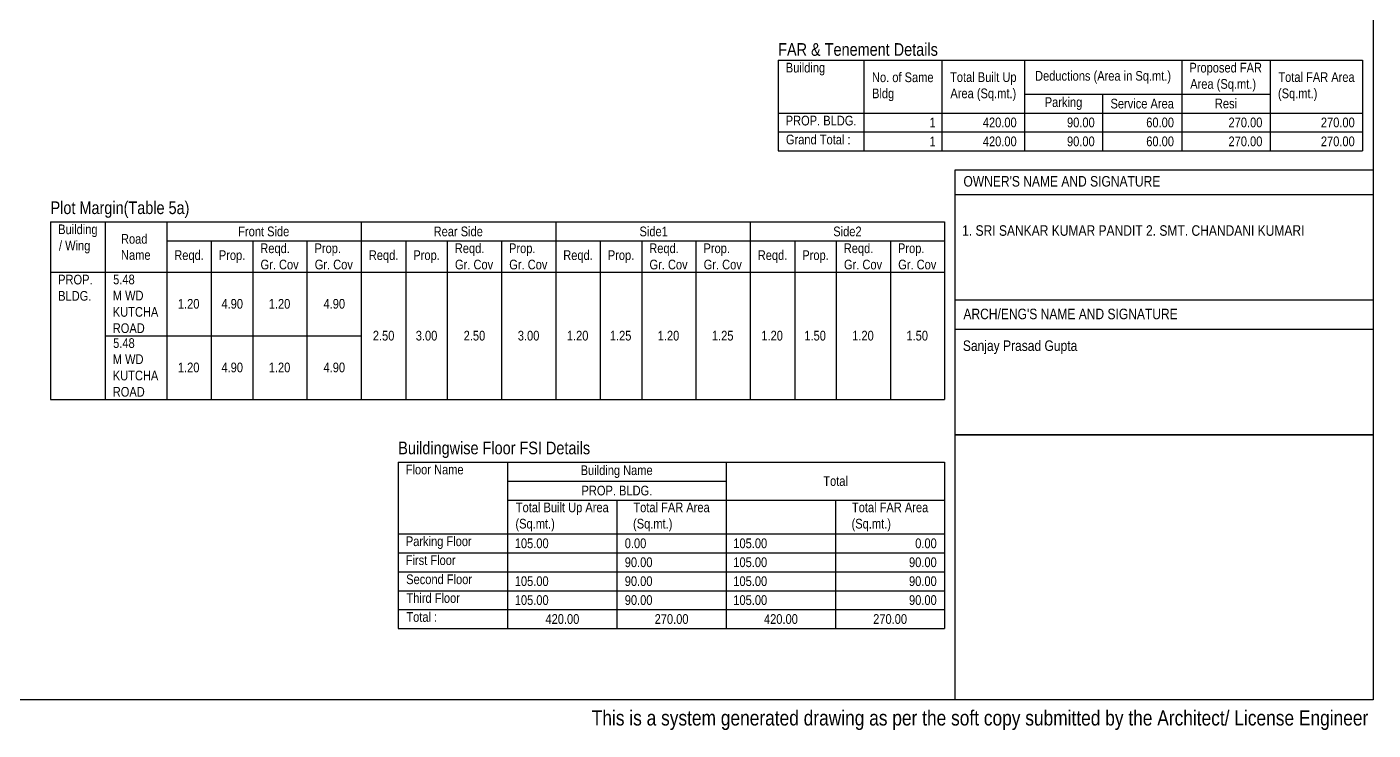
# Paper-space layout 'AutoDCR01' of a CAD drawing. Header units: metres. Extents: x 1 to 57.2, y 0.3 to 37.4.
# Drawn here: x 25.21 to 57.24, y 0.28 to 17 of the extents above; entities that cross this region are included whole.
import ezdxf
from ezdxf.enums import TextEntityAlignment as Align

# ---------------------------------------------------------------- set-up
doc = ezdxf.new("R2010")
doc.units = ezdxf.units.M
doc.header["$MEASUREMENT"] = 0
doc.layers.add('DCR_AREATABLE', color=7, linetype='Continuous')
doc.layers.add('DCR_FSITABLE', color=7, linetype='Continuous')
doc.styles.add('AutoDCRTableFont', font='ARIALN.TTF')

# ---------------------------------------------------------------- blocks, each defined once
blk = doc.blocks.new('blkPrintArchInfo')
at = {"layer": 'DCR_AREATABLE'}
for points in [[(-9.945, 12.604), (0, 12.604), (0, 6.302), (-9.945, 6.302)], [(-9.945, 6.302), (0, 6.302), (0, 0), (-9.945, 0)]]:
    blk.add_lwpolyline(points, close=True, dxfattribs=at)
at = {"layer": 'DCR_FSITABLE'}
for p, q in [((-9.945, 12.604), (-0.011, 12.604)), ((-0.011, 12.004), (-9.945, 12.004)), ((0, 9.504), (-9.945, 9.504)), ((0, 8.802), (-9.945, 8.802))]:
    blk.add_line(p, q, dxfattribs=at)
at = {"layer": 'DCR_AREATABLE', "style": 'AutoDCRTableFont'}
for s, p in [("OWNER'S NAME AND SIGNATURE", (-9.747, 12.203)), ("ARCH/ENG'S NAME AND SIGNATURE", (-9.747, 9.049))]:
    blk.add_text(s, height=0.25, dxfattribs=at).set_placement(p)
for tag, p in [('OWNER_NAME', (-9.747, 11.453)), ('ARCH_NAME', (-9.747, 8.299))]:
    blk.add_attdef(tag, p, '', height=0.25, dxfattribs=at)
blk = doc.blocks.new('blkDisclaimer')
at = {"layer": 'DCR_AREATABLE', "style": 'AutoDCRTableFont'}
blk.add_text('This is a system generated drawing as per the soft copy submitted by the Architect/ License Engineer ', height=0.36, dxfattribs=at).set_placement((0, -0.25), align=Align.TOP_RIGHT)
blk = doc.blocks.new('AREATABLE050000', base_point=(3538189.497, 1101859.245))
at = {"layer": 'DCR_AREATABLE', "style": 'AutoDCRTableFont'}
for tag, p in [('Tag_001', (-0.019, -0.23)), ('Tag_002', (0, -0.617))]:
    blk.add_attdef(tag, p, '', height=0.23, dxfattribs=at)
blk = doc.blocks.new('AREATABLE050001', base_point=(3538189.497, 1101859.245))
at = {"layer": 'DCR_AREATABLE', "style": 'AutoDCRTableFont'}
for tag, p in [('Tag_001', (-0.02, -0.23)), ('Tag_002', (-0.02, -0.613))]:
    blk.add_attdef(tag, p, '', height=0.23, dxfattribs=at)
blk = doc.blocks.new('AREATABLE050002', base_point=(3538189.497, 1101859.245))
at = {"layer": 'DCR_AREATABLE', "style": 'AutoDCRTableFont'}
blk.add_attdef('Tag_001', (-0.022, -0.234), '', height=0.23, dxfattribs=at)
blk = doc.blocks.new('AREATABLE050006', base_point=(3538189.497, 1101859.245))
at = {"layer": 'DCR_AREATABLE', "style": 'AutoDCRTableFont'}
blk.add_attdef('Tag_001', (-0.02, -0.234), '', height=0.23, dxfattribs=at)
blk = doc.blocks.new('AREATABLE050010', base_point=(3538189.497, 1101859.245))
at = {"layer": 'DCR_AREATABLE', "style": 'AutoDCRTableFont'}
blk.add_attdef('Tag_001', (-0.012, -0.234), '', height=0.23, dxfattribs=at)
blk = doc.blocks.new('AREATABLE050014', base_point=(3538189.497, 1101859.245))
at = {"layer": 'DCR_AREATABLE', "style": 'AutoDCRTableFont'}
blk.add_attdef('Tag_001', (-0.012, -0.234), '', height=0.23, dxfattribs=at)
blk = doc.blocks.new('AREATABLE050102', base_point=(3538189.497, 1101859.245))
at = {"layer": 'DCR_AREATABLE', "style": 'AutoDCRTableFont'}
blk.add_attdef('Tag_001', (-0.02, -0.23), '', height=0.23, dxfattribs=at)
blk = doc.blocks.new('AREATABLE050103', base_point=(3538189.497, 1101859.245))
at = {"layer": 'DCR_AREATABLE', "style": 'AutoDCRTableFont'}
blk.add_attdef('Tag_001', (-0.02, -0.23), '', height=0.23, dxfattribs=at)
blk = doc.blocks.new('AREATABLE050104', base_point=(3538189.497, 1101859.245))
at = {"layer": 'DCR_AREATABLE', "style": 'AutoDCRTableFont'}
for tag, p in [('Tag_001', (-0.02, -0.23)), ('Tag_002', (-0.015, -0.617))]:
    blk.add_attdef(tag, p, '', height=0.23, dxfattribs=at)
blk = doc.blocks.new('AREATABLE050105', base_point=(3538189.497, 1101859.245))
at = {"layer": 'DCR_AREATABLE', "style": 'AutoDCRTableFont'}
for tag, p in [('Tag_001', (-0.02, -0.23)), ('Tag_002', (-0.015, -0.617))]:
    blk.add_attdef(tag, p, '', height=0.23, dxfattribs=at)
blk = doc.blocks.new('AREATABLE050106', base_point=(3538189.497, 1101859.245))
at = {"layer": 'DCR_AREATABLE', "style": 'AutoDCRTableFont'}
blk.add_attdef('Tag_001', (-0.02, -0.23), '', height=0.23, dxfattribs=at)
blk = doc.blocks.new('AREATABLE050107', base_point=(3538189.497, 1101859.245))
at = {"layer": 'DCR_AREATABLE', "style": 'AutoDCRTableFont'}
blk.add_attdef('Tag_001', (-0.02, -0.23), '', height=0.23, dxfattribs=at)
blk = doc.blocks.new('AREATABLE050108', base_point=(3538189.497, 1101859.245))
at = {"layer": 'DCR_AREATABLE', "style": 'AutoDCRTableFont'}
for tag, p in [('Tag_001', (-0.02, -0.23)), ('Tag_002', (-0.015, -0.617))]:
    blk.add_attdef(tag, p, '', height=0.23, dxfattribs=at)
blk = doc.blocks.new('AREATABLE050109', base_point=(3538189.497, 1101859.245))
at = {"layer": 'DCR_AREATABLE', "style": 'AutoDCRTableFont'}
for tag, p in [('Tag_001', (-0.02, -0.23)), ('Tag_002', (-0.015, -0.617))]:
    blk.add_attdef(tag, p, '', height=0.23, dxfattribs=at)
blk = doc.blocks.new('AREATABLE050110', base_point=(3538189.497, 1101859.245))
at = {"layer": 'DCR_AREATABLE', "style": 'AutoDCRTableFont'}
blk.add_attdef('Tag_001', (-0.02, -0.23), '', height=0.23, dxfattribs=at)
blk = doc.blocks.new('AREATABLE050111', base_point=(3538189.497, 1101859.245))
at = {"layer": 'DCR_AREATABLE', "style": 'AutoDCRTableFont'}
blk.add_attdef('Tag_001', (-0.02, -0.23), '', height=0.23, dxfattribs=at)
blk = doc.blocks.new('AREATABLE050112', base_point=(3538189.497, 1101859.245))
at = {"layer": 'DCR_AREATABLE', "style": 'AutoDCRTableFont'}
for tag, p in [('Tag_001', (-0.02, -0.23)), ('Tag_002', (-0.015, -0.617))]:
    blk.add_attdef(tag, p, '', height=0.23, dxfattribs=at)
blk = doc.blocks.new('AREATABLE050113', base_point=(3538189.497, 1101859.245))
at = {"layer": 'DCR_AREATABLE', "style": 'AutoDCRTableFont'}
for tag, p in [('Tag_001', (-0.02, -0.23)), ('Tag_002', (-0.015, -0.617))]:
    blk.add_attdef(tag, p, '', height=0.23, dxfattribs=at)
blk = doc.blocks.new('AREATABLE050114', base_point=(3538189.497, 1101859.245))
at = {"layer": 'DCR_AREATABLE', "style": 'AutoDCRTableFont'}
blk.add_attdef('Tag_001', (-0.02, -0.23), '', height=0.23, dxfattribs=at)
blk = doc.blocks.new('AREATABLE050115', base_point=(3538189.497, 1101859.245))
at = {"layer": 'DCR_AREATABLE', "style": 'AutoDCRTableFont'}
blk.add_attdef('Tag_001', (-0.02, -0.23), '', height=0.23, dxfattribs=at)
blk = doc.blocks.new('AREATABLE050116', base_point=(3538189.497, 1101859.245))
at = {"layer": 'DCR_AREATABLE', "style": 'AutoDCRTableFont'}
for tag, p in [('Tag_001', (-0.02, -0.23)), ('Tag_002', (-0.015, -0.617))]:
    blk.add_attdef(tag, p, '', height=0.23, dxfattribs=at)
blk = doc.blocks.new('AREATABLE050117', base_point=(3538189.497, 1101859.245))
at = {"layer": 'DCR_AREATABLE', "style": 'AutoDCRTableFont'}
for tag, p in [('Tag_001', (-0.02, -0.23)), ('Tag_002', (-0.015, -0.617))]:
    blk.add_attdef(tag, p, '', height=0.23, dxfattribs=at)
blk = doc.blocks.new('AREATABLE050200', base_point=(3538189.497, 1101859.245))
at = {"layer": 'DCR_AREATABLE', "style": 'AutoDCRTableFont'}
for tag, p in [('Tag_001', (-0.02, -0.234)), ('Tag_002', (-0.019, -0.621))]:
    blk.add_attdef(tag, p, '', height=0.23, dxfattribs=at)
blk = doc.blocks.new('AREATABLE050201', base_point=(3538189.497, 1101859.245))
at = {"layer": 'DCR_AREATABLE', "style": 'AutoDCRTableFont'}
for tag, p in [('Tag_001', (-0.011, -0.231)), ('Tag_002', (-0.02, -0.614)), ('Tag_003', (-0.019, -1.002)), ('Tag_004', (-0.02, -1.389))]:
    blk.add_attdef(tag, p, '', height=0.23, dxfattribs=at)
blk = doc.blocks.new('AREATABLE050202', base_point=(3538189.497, 1101859.245))
at = {"layer": 'DCR_AREATABLE', "style": 'AutoDCRTableFont'}
blk.add_attdef('Tag_001', (-0.028, -0.231), '', height=0.23, dxfattribs=at)
blk = doc.blocks.new('AREATABLE050203', base_point=(3538189.497, 1101859.245))
at = {"layer": 'DCR_AREATABLE', "style": 'AutoDCRTableFont'}
blk.add_attdef('Tag_001', (-0.003, -0.231), '', height=0.23, dxfattribs=at)
blk = doc.blocks.new('AREATABLE050204', base_point=(3538189.497, 1101859.245))
at = {"layer": 'DCR_AREATABLE', "style": 'AutoDCRTableFont'}
blk.add_attdef('Tag_001', (-0.028, -0.231), '', height=0.23, dxfattribs=at)
blk = doc.blocks.new('AREATABLE050205', base_point=(3538189.497, 1101859.245))
at = {"layer": 'DCR_AREATABLE', "style": 'AutoDCRTableFont'}
blk.add_attdef('Tag_001', (-0.003, -0.231), '', height=0.23, dxfattribs=at)
blk = doc.blocks.new('AREATABLE050206', base_point=(3538189.497, 1101859.245))
at = {"layer": 'DCR_AREATABLE', "style": 'AutoDCRTableFont'}
blk.add_attdef('Tag_001', (-0.007, -0.231), '', height=0.23, dxfattribs=at)
blk = doc.blocks.new('AREATABLE050207', base_point=(3538189.497, 1101859.245))
at = {"layer": 'DCR_AREATABLE', "style": 'AutoDCRTableFont'}
blk.add_attdef('Tag_001', (-0.011, -0.231), '', height=0.23, dxfattribs=at)
blk = doc.blocks.new('AREATABLE050208', base_point=(3538189.497, 1101859.245))
at = {"layer": 'DCR_AREATABLE', "style": 'AutoDCRTableFont'}
blk.add_attdef('Tag_001', (-0.007, -0.231), '', height=0.23, dxfattribs=at)
blk = doc.blocks.new('AREATABLE050209', base_point=(3538189.497, 1101859.245))
at = {"layer": 'DCR_AREATABLE', "style": 'AutoDCRTableFont'}
blk.add_attdef('Tag_001', (-0.011, -0.231), '', height=0.23, dxfattribs=at)
blk = doc.blocks.new('AREATABLE050210', base_point=(3538189.497, 1101859.245))
at = {"layer": 'DCR_AREATABLE', "style": 'AutoDCRTableFont'}
blk.add_attdef('Tag_001', (-0.028, -0.231), '', height=0.23, dxfattribs=at)
blk = doc.blocks.new('AREATABLE050211', base_point=(3538189.497, 1101859.245))
at = {"layer": 'DCR_AREATABLE', "style": 'AutoDCRTableFont'}
blk.add_attdef('Tag_001', (-0.028, -0.231), '', height=0.23, dxfattribs=at)
blk = doc.blocks.new('AREATABLE050212', base_point=(3538189.497, 1101859.245))
at = {"layer": 'DCR_AREATABLE', "style": 'AutoDCRTableFont'}
blk.add_attdef('Tag_001', (-0.028, -0.231), '', height=0.23, dxfattribs=at)
blk = doc.blocks.new('AREATABLE050213', base_point=(3538189.497, 1101859.245))
at = {"layer": 'DCR_AREATABLE', "style": 'AutoDCRTableFont'}
blk.add_attdef('Tag_001', (-0.028, -0.231), '', height=0.23, dxfattribs=at)
blk = doc.blocks.new('AREATABLE050214', base_point=(3538189.497, 1101859.245))
at = {"layer": 'DCR_AREATABLE', "style": 'AutoDCRTableFont'}
blk.add_attdef('Tag_001', (-0.028, -0.231), '', height=0.23, dxfattribs=at)
blk = doc.blocks.new('AREATABLE050215', base_point=(3538189.497, 1101859.245))
at = {"layer": 'DCR_AREATABLE', "style": 'AutoDCRTableFont'}
blk.add_attdef('Tag_001', (-0.028, -0.231), '', height=0.23, dxfattribs=at)
blk = doc.blocks.new('AREATABLE050216', base_point=(3538189.497, 1101859.245))
at = {"layer": 'DCR_AREATABLE', "style": 'AutoDCRTableFont'}
blk.add_attdef('Tag_001', (-0.028, -0.231), '', height=0.23, dxfattribs=at)
blk = doc.blocks.new('AREATABLE050217', base_point=(3538189.497, 1101859.245))
at = {"layer": 'DCR_AREATABLE', "style": 'AutoDCRTableFont'}
blk.add_attdef('Tag_001', (-0.028, -0.231), '', height=0.23, dxfattribs=at)
blk = doc.blocks.new('AREATABLE050301', base_point=(3538189.497, 1101859.245))
at = {"layer": 'DCR_AREATABLE', "style": 'AutoDCRTableFont'}
for tag, p in [('Tag_001', (-0.011, -0.231)), ('Tag_002', (-0.02, -0.614)), ('Tag_003', (-0.019, -1.002)), ('Tag_004', (-0.02, -1.389))]:
    blk.add_attdef(tag, p, '', height=0.23, dxfattribs=at)
blk = doc.blocks.new('AREATABLE050302', base_point=(3538189.497, 1101859.245))
at = {"layer": 'DCR_AREATABLE', "style": 'AutoDCRTableFont'}
blk.add_attdef('Tag_001', (-0.028, -0.231), '', height=0.23, dxfattribs=at)
blk = doc.blocks.new('AREATABLE050303', base_point=(3538189.497, 1101859.245))
at = {"layer": 'DCR_AREATABLE', "style": 'AutoDCRTableFont'}
blk.add_attdef('Tag_001', (-0.003, -0.231), '', height=0.23, dxfattribs=at)
blk = doc.blocks.new('AREATABLE050304', base_point=(3538189.497, 1101859.245))
at = {"layer": 'DCR_AREATABLE', "style": 'AutoDCRTableFont'}
blk.add_attdef('Tag_001', (-0.028, -0.231), '', height=0.23, dxfattribs=at)
blk = doc.blocks.new('AREATABLE050305', base_point=(3538189.497, 1101859.245))
at = {"layer": 'DCR_AREATABLE', "style": 'AutoDCRTableFont'}
blk.add_attdef('Tag_001', (-0.003, -0.231), '', height=0.23, dxfattribs=at)
blk = doc.blocks.new('*T387')
at = {"layer": 'DCR_AREATABLE', "color": 0, "linetype": 'ByBlock', "lineweight": -2, "transparency": 16777216}
for p, q in [((0, 0), (21.274, 0)), ((0, 0), (0, -4.217)), ((1.3, 0), (1.3, -4.217)), ((2.764, 0), (2.764, -4.217)), ((7.391, 0), (7.391, -4.217)), ((12.019, 0), (12.019, -4.217)), ((16.646, 0), (16.646, -4.217)), ((21.274, 0), (21.274, -4.217)), ((2.764, -0.45), (21.274, -0.45)), ((3.824, -0.45), (3.824, -4.217)), ((4.811, -0.45), (4.811, -4.217)), ((6.101, -0.45), (6.101, -4.217)), ((8.451, -0.45), (8.451, -4.217)), ((9.438, -0.45), (9.438, -4.217)), ((10.729, -0.45), (10.729, -4.217)), ((13.079, -0.45), (13.079, -4.217)), ((14.066, -0.45), (14.066, -4.217)), ((15.356, -0.45), (15.356, -4.217)), ((17.706, -0.45), (17.706, -4.217)), ((18.693, -0.45), (18.693, -4.217)), ((19.984, -0.45), (19.984, -4.217)), ((0, -1.191), (21.274, -1.191)), ((1.3, -2.704), (7.391, -2.704)), ((0, -4.217), (21.274, -4.217))]:
    blk.add_line(p, q, dxfattribs=at)
at = {"layer": 'DCR_AREATABLE', "color": 0, "lineweight": 25, "transparency": 16777216}
for name, p, values in [('AREATABLE050000', (3538189.697, 1101859.185), {'Tag_001': 'Building', 'Tag_002': '/ Wing'}), ('AREATABLE050001', (3538191.193, 1101858.958), {'Tag_001': 'Road', 'Tag_002': 'Name'}), ('AREATABLE050002', (3538193.984, 1101859.139), {'Tag_001': 'Front Side'}), ('AREATABLE050006', (3538198.632, 1101859.139), {'Tag_001': 'Rear Side'}), ('AREATABLE050010', (3538203.523, 1101859.139), {'Tag_001': 'Side1'}), ('AREATABLE050014', (3538208.133, 1101859.139), {'Tag_001': 'Side2'}), ('AREATABLE050104', (3538194.508, 1101858.735), {'Tag_001': 'Reqd.', 'Tag_002': 'Gr. Cov'}), ('AREATABLE050105', (3538195.798, 1101858.735), {'Tag_001': 'Prop.', 'Tag_002': 'Gr. Cov'}), ('AREATABLE050108', (3538199.136, 1101858.735), {'Tag_001': 'Reqd.', 'Tag_002': 'Gr. Cov'}), ('AREATABLE050109', (3538200.426, 1101858.735), {'Tag_001': 'Prop.', 'Tag_002': 'Gr. Cov'}), ('AREATABLE050112', (3538203.763, 1101858.735), {'Tag_001': 'Reqd.', 'Tag_002': 'Gr. Cov'}), ('AREATABLE050113', (3538205.053, 1101858.735), {'Tag_001': 'Prop.', 'Tag_002': 'Gr. Cov'}), ('AREATABLE050116', (3538208.391, 1101858.735), {'Tag_001': 'Reqd.', 'Tag_002': 'Gr. Cov'}), ('AREATABLE050117', (3538209.681, 1101858.735), {'Tag_001': 'Prop.', 'Tag_002': 'Gr. Cov'}), ('AREATABLE050102', (3538192.461, 1101858.571), {'Tag_001': 'Reqd.'}), ('AREATABLE050103', (3538193.521, 1101858.571), {'Tag_001': 'Prop.'}), ('AREATABLE050106', (3538197.089, 1101858.571), {'Tag_001': 'Reqd.'}), ('AREATABLE050107', (3538198.149, 1101858.571), {'Tag_001': 'Prop.'}), ('AREATABLE050110', (3538201.716, 1101858.571), {'Tag_001': 'Reqd.'}), ('AREATABLE050111', (3538202.776, 1101858.571), {'Tag_001': 'Prop.'}), ('AREATABLE050114', (3538206.344, 1101858.571), {'Tag_001': 'Reqd.'}), ('AREATABLE050115', (3538207.404, 1101858.571), {'Tag_001': 'Prop.'}), ('AREATABLE050200', (3538189.697, 1101857.994), {'Tag_001': 'PROP.', 'Tag_002': 'BLDG.'}), ('AREATABLE050201', (3538190.997, 1101857.994), {'Tag_001': '5.48', 'Tag_002': 'M WD', 'Tag_003': 'KUTCHA', 'Tag_004': 'ROAD'}), ('AREATABLE050202', (3538192.555, 1101857.415), {'Tag_001': '1.20'}), ('AREATABLE050203', (3538193.566, 1101857.415), {'Tag_001': '4.90'}), ('AREATABLE050204', (3538194.717, 1101857.415), {'Tag_001': '1.20'}), ('AREATABLE050205', (3538195.995, 1101857.415), {'Tag_001': '4.90'}), ('AREATABLE050301', (3538190.997, 1101856.481), {'Tag_001': '5.48', 'Tag_002': 'M WD', 'Tag_003': 'KUTCHA', 'Tag_004': 'ROAD'}), ('AREATABLE050206', (3538197.172, 1101856.658), {'Tag_001': '2.50'}), ('AREATABLE050207', (3538198.198, 1101856.658), {'Tag_001': '3.00'}), ('AREATABLE050208', (3538199.334, 1101856.658), {'Tag_001': '2.50'}), ('AREATABLE050209', (3538200.626, 1101856.658), {'Tag_001': '3.00'}), ('AREATABLE050210', (3538201.81, 1101856.658), {'Tag_001': '1.20'}), ('AREATABLE050211', (3538202.833, 1101856.658), {'Tag_001': '1.25'}), ('AREATABLE050212', (3538203.972, 1101856.658), {'Tag_001': '1.20'}), ('AREATABLE050213', (3538205.262, 1101856.658), {'Tag_001': '1.25'}), ('AREATABLE050214', (3538206.438, 1101856.658), {'Tag_001': '1.20'}), ('AREATABLE050215', (3538207.461, 1101856.658), {'Tag_001': '1.50'}), ('AREATABLE050216', (3538208.6, 1101856.658), {'Tag_001': '1.20'}), ('AREATABLE050217', (3538209.89, 1101856.658), {'Tag_001': '1.50'}), ('AREATABLE050302', (3538192.555, 1101855.902), {'Tag_001': '1.20'}), ('AREATABLE050303', (3538193.566, 1101855.902), {'Tag_001': '4.90'}), ('AREATABLE050304', (3538194.717, 1101855.902), {'Tag_001': '1.20'}), ('AREATABLE050305', (3538195.995, 1101855.902), {'Tag_001': '4.90'})]:
    blk.add_blockref(name, p, dxfattribs=at).add_auto_attribs(values)
blk = doc.blocks.new('Plot_Margin(Table_5a)', base_point=(3538189.497, 1101859.245))
blk.add_blockref('*T387', (3538189.497, 1101859.245))
at = {"layer": 'DCR_AREATABLE', "style": 'AutoDCRTableFont'}
blk.add_text('Plot Margin(Table 5a)', height=0.3, dxfattribs=at).set_placement((3538189.497, 1101859.433))
blk = doc.blocks.new('AREATABLE020000', base_point=(3538189.497, 1101870.025))
at = {"layer": 'DCR_AREATABLE', "style": 'AutoDCRTableFont'}
blk.add_attdef('Tag_001', (-0.022, -0.23), '', height=0.23, dxfattribs=at)
blk = doc.blocks.new('AREATABLE020001', base_point=(3538189.497, 1101870.025))
at = {"layer": 'DCR_AREATABLE', "style": 'AutoDCRTableFont'}
blk.add_attdef('Tag_001', (-0.019, -0.23), '', height=0.23, dxfattribs=at)
blk = doc.blocks.new('AREATABLE020003', base_point=(3538189.497, 1101870.025))
at = {"layer": 'DCR_AREATABLE', "style": 'AutoDCRTableFont'}
blk.add_attdef('Tag_001', (-0.007, -0.23), '', height=0.23, dxfattribs=at)
blk = doc.blocks.new('AREATABLE020101', base_point=(3538189.497, 1101870.025))
at = {"layer": 'DCR_AREATABLE', "style": 'AutoDCRTableFont'}
blk.add_attdef('Tag_001', (-0.02, -0.234), '', height=0.23, dxfattribs=at)
blk = doc.blocks.new('AREATABLE020201', base_point=(3538189.497, 1101870.025))
at = {"layer": 'DCR_AREATABLE', "style": 'AutoDCRTableFont'}
for tag, p in [('Tag_001', (-0.007, -0.23)), ('Tag_002', (-0.016, -0.617))]:
    blk.add_attdef(tag, p, '', height=0.23, dxfattribs=at)
blk = doc.blocks.new('AREATABLE020202', base_point=(3538189.497, 1101870.025))
at = {"layer": 'DCR_AREATABLE', "style": 'AutoDCRTableFont'}
for tag, p in [('Tag_001', (-0.007, -0.23)), ('Tag_002', (-0.016, -0.617))]:
    blk.add_attdef(tag, p, '', height=0.23, dxfattribs=at)
blk = doc.blocks.new('AREATABLE020204', base_point=(3538189.497, 1101870.025))
at = {"layer": 'DCR_AREATABLE', "style": 'AutoDCRTableFont'}
for tag, p in [('Tag_001', (-0.007, -0.23)), ('Tag_002', (-0.016, -0.617))]:
    blk.add_attdef(tag, p, '', height=0.23, dxfattribs=at)
blk = doc.blocks.new('AREATABLE020300', base_point=(3538189.497, 1101870.025))
at = {"layer": 'DCR_AREATABLE', "style": 'AutoDCRTableFont'}
blk.add_attdef('Tag_001', (-0.02, -0.23), '', height=0.23, dxfattribs=at)
blk = doc.blocks.new('AREATABLE020301', base_point=(3538189.497, 1101870.025))
at = {"layer": 'DCR_AREATABLE', "style": 'AutoDCRTableFont'}
blk.add_attdef('Tag_001', (-0.028, -0.231), '', height=0.23, dxfattribs=at)
blk = doc.blocks.new('AREATABLE020302', base_point=(3538189.497, 1101870.025))
at = {"layer": 'DCR_AREATABLE', "style": 'AutoDCRTableFont'}
blk.add_attdef('Tag_001', (-0.011, -0.231), '', height=0.23, dxfattribs=at)
blk = doc.blocks.new('AREATABLE020303', base_point=(3538189.497, 1101870.025))
at = {"layer": 'DCR_AREATABLE', "style": 'AutoDCRTableFont'}
blk.add_attdef('Tag_001', (-0.028, -0.231), '', height=0.23, dxfattribs=at)
blk = doc.blocks.new('AREATABLE020304', base_point=(3538189.497, 1101870.025))
at = {"layer": 'DCR_AREATABLE', "style": 'AutoDCRTableFont'}
blk.add_attdef('Tag_001', (-0.011, -0.231), '', height=0.23, dxfattribs=at)
blk = doc.blocks.new('AREATABLE020400', base_point=(3538189.497, 1101870.025))
at = {"layer": 'DCR_AREATABLE', "style": 'AutoDCRTableFont'}
blk.add_attdef('Tag_001', (-0.022, -0.23), '', height=0.23, dxfattribs=at)
blk = doc.blocks.new('AREATABLE020402', base_point=(3538189.497, 1101870.025))
at = {"layer": 'DCR_AREATABLE', "style": 'AutoDCRTableFont'}
blk.add_attdef('Tag_001', (-0.011, -0.231), '', height=0.23, dxfattribs=at)
blk = doc.blocks.new('AREATABLE020403', base_point=(3538189.497, 1101870.025))
at = {"layer": 'DCR_AREATABLE', "style": 'AutoDCRTableFont'}
blk.add_attdef('Tag_001', (-0.028, -0.231), '', height=0.23, dxfattribs=at)
blk = doc.blocks.new('AREATABLE020404', base_point=(3538189.497, 1101870.025))
at = {"layer": 'DCR_AREATABLE', "style": 'AutoDCRTableFont'}
blk.add_attdef('Tag_001', (-0.011, -0.231), '', height=0.23, dxfattribs=at)
blk = doc.blocks.new('AREATABLE020500', base_point=(3538189.497, 1101870.025))
at = {"layer": 'DCR_AREATABLE', "style": 'AutoDCRTableFont'}
blk.add_attdef('Tag_001', (-0.012, -0.234), '', height=0.23, dxfattribs=at)
blk = doc.blocks.new('AREATABLE020501', base_point=(3538189.497, 1101870.025))
at = {"layer": 'DCR_AREATABLE', "style": 'AutoDCRTableFont'}
blk.add_attdef('Tag_001', (-0.028, -0.231), '', height=0.23, dxfattribs=at)
blk = doc.blocks.new('AREATABLE020502', base_point=(3538189.497, 1101870.025))
at = {"layer": 'DCR_AREATABLE', "style": 'AutoDCRTableFont'}
blk.add_attdef('Tag_001', (-0.011, -0.231), '', height=0.23, dxfattribs=at)
blk = doc.blocks.new('AREATABLE020503', base_point=(3538189.497, 1101870.025))
at = {"layer": 'DCR_AREATABLE', "style": 'AutoDCRTableFont'}
blk.add_attdef('Tag_001', (-0.028, -0.231), '', height=0.23, dxfattribs=at)
blk = doc.blocks.new('AREATABLE020504', base_point=(3538189.497, 1101870.025))
at = {"layer": 'DCR_AREATABLE', "style": 'AutoDCRTableFont'}
blk.add_attdef('Tag_001', (-0.011, -0.231), '', height=0.23, dxfattribs=at)
blk = doc.blocks.new('AREATABLE020600', base_point=(3538189.497, 1101870.025))
at = {"layer": 'DCR_AREATABLE', "style": 'AutoDCRTableFont'}
blk.add_attdef('Tag_001', (-0.007, -0.23), '', height=0.23, dxfattribs=at)
blk = doc.blocks.new('AREATABLE020601', base_point=(3538189.497, 1101870.025))
at = {"layer": 'DCR_AREATABLE', "style": 'AutoDCRTableFont'}
blk.add_attdef('Tag_001', (-0.028, -0.231), '', height=0.23, dxfattribs=at)
blk = doc.blocks.new('AREATABLE020602', base_point=(3538189.497, 1101870.025))
at = {"layer": 'DCR_AREATABLE', "style": 'AutoDCRTableFont'}
blk.add_attdef('Tag_001', (-0.011, -0.231), '', height=0.23, dxfattribs=at)
blk = doc.blocks.new('AREATABLE020603', base_point=(3538189.497, 1101870.025))
at = {"layer": 'DCR_AREATABLE', "style": 'AutoDCRTableFont'}
blk.add_attdef('Tag_001', (-0.028, -0.231), '', height=0.23, dxfattribs=at)
blk = doc.blocks.new('AREATABLE020604', base_point=(3538189.497, 1101870.025))
at = {"layer": 'DCR_AREATABLE', "style": 'AutoDCRTableFont'}
blk.add_attdef('Tag_001', (-0.011, -0.231), '', height=0.23, dxfattribs=at)
blk = doc.blocks.new('AREATABLE020700', base_point=(3538189.497, 1101870.025))
at = {"layer": 'DCR_AREATABLE', "style": 'AutoDCRTableFont'}
blk.add_attdef('Tag_001', (-0.007, -0.23), '', height=0.23, dxfattribs=at)
blk = doc.blocks.new('AREATABLE020701', base_point=(3538189.497, 1101870.025))
at = {"layer": 'DCR_AREATABLE', "style": 'AutoDCRTableFont'}
blk.add_attdef('Tag_001', (-0.003, -0.231), '', height=0.23, dxfattribs=at)
blk = doc.blocks.new('AREATABLE020702', base_point=(3538189.497, 1101870.025))
at = {"layer": 'DCR_AREATABLE', "style": 'AutoDCRTableFont'}
blk.add_attdef('Tag_001', (-0.007, -0.231), '', height=0.23, dxfattribs=at)
blk = doc.blocks.new('AREATABLE020703', base_point=(3538189.497, 1101870.025))
at = {"layer": 'DCR_AREATABLE', "style": 'AutoDCRTableFont'}
blk.add_attdef('Tag_001', (-0.003, -0.231), '', height=0.23, dxfattribs=at)
blk = doc.blocks.new('AREATABLE020704', base_point=(3538189.497, 1101870.025))
at = {"layer": 'DCR_AREATABLE', "style": 'AutoDCRTableFont'}
blk.add_attdef('Tag_001', (-0.007, -0.231), '', height=0.23, dxfattribs=at)
blk = doc.blocks.new('*T302')
at = {"layer": 'DCR_AREATABLE', "color": 0, "linetype": 'ByBlock', "lineweight": -2, "transparency": 16777216}
for p, q in [((0, 0), (13, 0)), ((0, 0), (0, -3.955)), ((2.6, 0), (2.6, -3.955)), ((7.8, 0), (7.8, -3.955)), ((13, 0), (13, -3.955)), ((2.6, -0.45), (7.8, -0.45)), ((2.6, -0.9), (13, -0.9)), ((5.2, -0.9), (5.2, -3.955)), ((10.4, -0.9), (10.4, -3.955)), ((0, -1.705), (13, -1.705)), ((0, -2.155), (13, -2.155)), ((0, -2.605), (13, -2.605)), ((0, -3.055), (13, -3.055)), ((0, -3.505), (13, -3.505)), ((0, -3.955), (13, -3.955))]:
    blk.add_line(p, q, dxfattribs=at)
at = {"layer": 'DCR_AREATABLE', "color": 0, "lineweight": 25, "transparency": 16777216}
for name, p, values in [('AREATABLE020000', (3538189.697, 1101869.965), {'Tag_001': 'Floor Name'}), ('AREATABLE020001', (3538193.856, 1101869.949), {'Tag_001': 'Building Name'}), ('AREATABLE020101', (3538193.877, 1101869.469), {'Tag_001': 'PROP. BLDG.'}), ('AREATABLE020003', (3538199.617, 1101869.692), {'Tag_001': 'Total'}), ('AREATABLE020201', (3538192.301, 1101869.065), {'Tag_001': 'Total Built Up Area', 'Tag_002': '(Sq.mt.)'}), ('AREATABLE020202', (3538195.099, 1101869.065), {'Tag_001': 'Total FAR Area', 'Tag_002': '(Sq.mt.)'}), ('AREATABLE020204', (3538200.299, 1101869.065), {'Tag_001': 'Total FAR Area', 'Tag_002': '(Sq.mt.)'}), ('AREATABLE020300', (3538189.697, 1101868.26), {'Tag_001': 'Parking Floor'}), ('AREATABLE020301', (3538192.297, 1101868.212), {'Tag_001': '105.00'}), ('AREATABLE020302', (3538194.897, 1101868.212), {'Tag_001': '0.00'}), ('AREATABLE020303', (3538197.497, 1101868.212), {'Tag_001': '105.00'}), ('AREATABLE020304', (3538201.808, 1101868.212), {'Tag_001': '0.00'}), ('AREATABLE020400', (3538189.697, 1101867.81), {'Tag_001': 'First Floor'}), ('AREATABLE020402', (3538194.897, 1101867.762), {'Tag_001': '90.00'}), ('AREATABLE020403', (3538197.497, 1101867.762), {'Tag_001': '105.00'}), ('AREATABLE020404', (3538201.661, 1101867.762), {'Tag_001': '90.00'}), ('AREATABLE020500', (3538189.697, 1101867.36), {'Tag_001': 'Second Floor'}), ('AREATABLE020501', (3538192.297, 1101867.312), {'Tag_001': '105.00'}), ('AREATABLE020502', (3538194.897, 1101867.312), {'Tag_001': '90.00'}), ('AREATABLE020503', (3538197.497, 1101867.312), {'Tag_001': '105.00'}), ('AREATABLE020504', (3538201.661, 1101867.312), {'Tag_001': '90.00'}), ('AREATABLE020600', (3538189.697, 1101866.91), {'Tag_001': 'Third Floor'}), ('AREATABLE020601', (3538192.297, 1101866.862), {'Tag_001': '105.00'}), ('AREATABLE020602', (3538194.897, 1101866.862), {'Tag_001': '90.00'}), ('AREATABLE020603', (3538197.497, 1101866.862), {'Tag_001': '105.00'}), ('AREATABLE020604', (3538201.661, 1101866.862), {'Tag_001': '90.00'}), ('AREATABLE020700', (3538189.697, 1101866.46), {'Tag_001': 'Total :'}), ('AREATABLE020701', (3538193.002, 1101866.412), {'Tag_001': '420.00'}), ('AREATABLE020702', (3538195.604, 1101866.412), {'Tag_001': '270.00'}), ('AREATABLE020703', (3538198.202, 1101866.412), {'Tag_001': '420.00'}), ('AREATABLE020704', (3538200.804, 1101866.412), {'Tag_001': '270.00'})]:
    blk.add_blockref(name, p, dxfattribs=at).add_auto_attribs(values)
blk = doc.blocks.new('Buildingwise_Floor_FSI_Details', base_point=(3538189.497, 1101870.025))
blk.add_blockref('*T302', (3538189.497, 1101870.025))
at = {"layer": 'DCR_AREATABLE', "style": 'AutoDCRTableFont'}
blk.add_text('Buildingwise Floor FSI Details', height=0.3, dxfattribs=at).set_placement((3538189.497, 1101870.213))
blk = doc.blocks.new('AREATABLE040000', base_point=(3538189.497, 1101862.588))
at = {"layer": 'DCR_AREATABLE', "style": 'AutoDCRTableFont'}
blk.add_attdef('Tag_001', (-0.019, -0.23), '', height=0.23, dxfattribs=at)
blk = doc.blocks.new('AREATABLE040001', base_point=(3538189.497, 1101862.588))
at = {"layer": 'DCR_AREATABLE', "style": 'AutoDCRTableFont'}
for tag, p in [('Tag_001', (-0.02, -0.234)), ('Tag_002', (-0.019, -0.617))]:
    blk.add_attdef(tag, p, '', height=0.23, dxfattribs=at)
blk = doc.blocks.new('AREATABLE040002', base_point=(3538189.497, 1101862.588))
at = {"layer": 'DCR_AREATABLE', "style": 'AutoDCRTableFont'}
for tag, p in [('Tag_001', (-0.007, -0.23)), ('Tag_002', (0, -0.617))]:
    blk.add_attdef(tag, p, '', height=0.23, dxfattribs=at)
blk = doc.blocks.new('AREATABLE040003', base_point=(3538189.497, 1101862.588))
at = {"layer": 'DCR_AREATABLE', "style": 'AutoDCRTableFont'}
blk.add_attdef('Tag_001', (-0.02, -0.234), '', height=0.23, dxfattribs=at)
blk = doc.blocks.new('AREATABLE040005', base_point=(3538189.497, 1101862.588))
at = {"layer": 'DCR_AREATABLE', "style": 'AutoDCRTableFont'}
for tag, p in [('Tag_001', (-0.02, -0.23)), ('Tag_002', (0, -0.617))]:
    blk.add_attdef(tag, p, '', height=0.23, dxfattribs=at)
blk = doc.blocks.new('AREATABLE040006', base_point=(3538189.497, 1101862.588))
at = {"layer": 'DCR_AREATABLE', "style": 'AutoDCRTableFont'}
for tag, p in [('Tag_001', (-0.007, -0.23)), ('Tag_002', (-0.016, -0.617))]:
    blk.add_attdef(tag, p, '', height=0.23, dxfattribs=at)
blk = doc.blocks.new('AREATABLE040103', base_point=(3538189.497, 1101862.588))
at = {"layer": 'DCR_AREATABLE', "style": 'AutoDCRTableFont'}
blk.add_attdef('Tag_001', (-0.02, -0.23), '', height=0.23, dxfattribs=at)
blk = doc.blocks.new('AREATABLE040104', base_point=(3538189.497, 1101862.588))
at = {"layer": 'DCR_AREATABLE', "style": 'AutoDCRTableFont'}
blk.add_attdef('Tag_001', (-0.012, -0.234), '', height=0.23, dxfattribs=at)
blk = doc.blocks.new('AREATABLE040105', base_point=(3538189.497, 1101862.588))
at = {"layer": 'DCR_AREATABLE', "style": 'AutoDCRTableFont'}
blk.add_attdef('Tag_001', (-0.02, -0.23), '', height=0.23, dxfattribs=at)
blk = doc.blocks.new('AREATABLE040200', base_point=(3538189.497, 1101862.588))
at = {"layer": 'DCR_AREATABLE', "style": 'AutoDCRTableFont'}
blk.add_attdef('Tag_001', (-0.02, -0.234), '', height=0.23, dxfattribs=at)
blk = doc.blocks.new('AREATABLE040201', base_point=(3538189.497, 1101862.588))
at = {"layer": 'DCR_AREATABLE', "style": 'AutoDCRTableFont'}
blk.add_attdef('Tag_001', (-0.028, -0.231), '', height=0.23, dxfattribs=at)
blk = doc.blocks.new('AREATABLE040202', base_point=(3538189.497, 1101862.588))
at = {"layer": 'DCR_AREATABLE', "style": 'AutoDCRTableFont'}
blk.add_attdef('Tag_001', (-0.003, -0.231), '', height=0.23, dxfattribs=at)
blk = doc.blocks.new('AREATABLE040203', base_point=(3538189.497, 1101862.588))
at = {"layer": 'DCR_AREATABLE', "style": 'AutoDCRTableFont'}
blk.add_attdef('Tag_001', (-0.011, -0.231), '', height=0.23, dxfattribs=at)
blk = doc.blocks.new('AREATABLE040204', base_point=(3538189.497, 1101862.588))
at = {"layer": 'DCR_AREATABLE', "style": 'AutoDCRTableFont'}
blk.add_attdef('Tag_001', (-0.009, -0.231), '', height=0.23, dxfattribs=at)
blk = doc.blocks.new('AREATABLE040205', base_point=(3538189.497, 1101862.588))
at = {"layer": 'DCR_AREATABLE', "style": 'AutoDCRTableFont'}
blk.add_attdef('Tag_001', (-0.007, -0.231), '', height=0.23, dxfattribs=at)
blk = doc.blocks.new('AREATABLE040206', base_point=(3538189.497, 1101862.588))
at = {"layer": 'DCR_AREATABLE', "style": 'AutoDCRTableFont'}
blk.add_attdef('Tag_001', (-0.007, -0.231), '', height=0.23, dxfattribs=at)
blk = doc.blocks.new('AREATABLE040300', base_point=(3538189.497, 1101862.588))
at = {"layer": 'DCR_AREATABLE', "style": 'AutoDCRTableFont'}
blk.add_attdef('Tag_001', (-0.015, -0.234), '', height=0.23, dxfattribs=at)
blk = doc.blocks.new('AREATABLE040301', base_point=(3538189.497, 1101862.588))
at = {"layer": 'DCR_AREATABLE', "style": 'AutoDCRTableFont'}
blk.add_attdef('Tag_001', (-0.028, -0.231), '', height=0.23, dxfattribs=at)
blk = doc.blocks.new('AREATABLE040302', base_point=(3538189.497, 1101862.588))
at = {"layer": 'DCR_AREATABLE', "style": 'AutoDCRTableFont'}
blk.add_attdef('Tag_001', (-0.003, -0.231), '', height=0.23, dxfattribs=at)
blk = doc.blocks.new('AREATABLE040303', base_point=(3538189.497, 1101862.588))
at = {"layer": 'DCR_AREATABLE', "style": 'AutoDCRTableFont'}
blk.add_attdef('Tag_001', (-0.011, -0.231), '', height=0.23, dxfattribs=at)
blk = doc.blocks.new('AREATABLE040304', base_point=(3538189.497, 1101862.588))
at = {"layer": 'DCR_AREATABLE', "style": 'AutoDCRTableFont'}
blk.add_attdef('Tag_001', (-0.009, -0.231), '', height=0.23, dxfattribs=at)
blk = doc.blocks.new('AREATABLE040305', base_point=(3538189.497, 1101862.588))
at = {"layer": 'DCR_AREATABLE', "style": 'AutoDCRTableFont'}
blk.add_attdef('Tag_001', (-0.007, -0.231), '', height=0.23, dxfattribs=at)
blk = doc.blocks.new('AREATABLE040306', base_point=(3538189.497, 1101862.588))
at = {"layer": 'DCR_AREATABLE', "style": 'AutoDCRTableFont'}
blk.add_attdef('Tag_001', (-0.007, -0.231), '', height=0.23, dxfattribs=at)
blk = doc.blocks.new('*T339')
at = {"layer": 'DCR_AREATABLE', "color": 0, "linetype": 'ByBlock', "lineweight": -2, "transparency": 16777216}
for p, q in [((0, 0), (13.906, 0)), ((0, 0), (0, -2.155)), ((2.041, 0), (2.041, -2.155)), ((3.898, 0), (3.898, -2.155)), ((5.862, 0), (5.862, -2.155)), ((9.604, 0), (9.604, -2.155)), ((11.708, 0), (11.708, -2.155)), ((13.906, 0), (13.906, -2.155)), ((5.862, -0.805), (11.708, -0.805)), ((7.72, -0.805), (7.72, -2.155)), ((0, -1.255), (13.906, -1.255)), ((0, -1.705), (13.906, -1.705)), ((0, -2.155), (13.906, -2.155))]:
    blk.add_line(p, q, dxfattribs=at)
at = {"layer": 'DCR_AREATABLE', "color": 0, "lineweight": 25, "transparency": 16777216}
for name, p, values in [('AREATABLE040000', (3538189.697, 1101862.528), {'Tag_001': 'Building'}), ('AREATABLE040001', (3538191.75, 1101862.303), {'Tag_001': 'No. of Same', 'Tag_002': 'Bldg'}), ('AREATABLE040002', (3538193.595, 1101862.303), {'Tag_001': 'Total Built Up', 'Tag_002': 'Area (Sq.mt.)'}), ('AREATABLE040003', (3538195.63, 1101862.337), {'Tag_001': 'Deductions (Area in Sq.mt.)'}), ('AREATABLE040005', (3538199.302, 1101862.528), {'Tag_001': 'Proposed FAR', 'Tag_002': 'Area (Sq.mt.)'}), ('AREATABLE040006', (3538201.406, 1101862.303), {'Tag_001': 'Total FAR Area', 'Tag_002': '(Sq.mt.)'}), ('AREATABLE040103', (3538195.861, 1101861.707), {'Tag_001': 'Parking'}), ('AREATABLE040104', (3538197.417, 1101861.677), {'Tag_001': 'Service Area'}), ('AREATABLE040105', (3538199.909, 1101861.675), {'Tag_001': 'Resi'}), ('AREATABLE040200', (3538189.697, 1101861.273), {'Tag_001': 'PROP. BLDG.'}), ('AREATABLE040201', (3538193.126, 1101861.224), {'Tag_001': '1'}), ('AREATABLE040202', (3538194.37, 1101861.226), {'Tag_001': '420.00'}), ('AREATABLE040203', (3538196.381, 1101861.226), {'Tag_001': '90.00'}), ('AREATABLE040204', (3538198.265, 1101861.226), {'Tag_001': '60.00'}), ('AREATABLE040205', (3538200.22, 1101861.226), {'Tag_001': '270.00'}), ('AREATABLE040206', (3538202.418, 1101861.226), {'Tag_001': '270.00'}), ('AREATABLE040300', (3538189.697, 1101860.823), {'Tag_001': 'Grand Total :'}), ('AREATABLE040301', (3538193.126, 1101860.774), {'Tag_001': '1'}), ('AREATABLE040302', (3538194.37, 1101860.776), {'Tag_001': '420.00'}), ('AREATABLE040303', (3538196.381, 1101860.776), {'Tag_001': '90.00'}), ('AREATABLE040304', (3538198.265, 1101860.776), {'Tag_001': '60.00'}), ('AREATABLE040305', (3538200.22, 1101860.776), {'Tag_001': '270.00'}), ('AREATABLE040306', (3538202.418, 1101860.776), {'Tag_001': '270.00'})]:
    blk.add_blockref(name, p, dxfattribs=at).add_auto_attribs(values)
blk = doc.blocks.new('FAR__Tenement_Details', base_point=(3538189.497, 1101862.588))
blk.add_blockref('*T339', (3538189.497, 1101862.588))
at = {"layer": 'DCR_AREATABLE', "style": 'AutoDCRTableFont'}
blk.add_text('FAR & Tenement Details', height=0.3, dxfattribs=at).set_placement((3538189.497, 1101862.695))

psp = doc.layouts.new('AutoDCR01')

# ---------------------------------------------------------------- linework, layer by layer
at = {"layer": 'DCR_AREATABLE'}
psp.add_lwpolyline([(1, 1), (1, 37.4412), (57.2412, 37.4412), (57.2412, 1)], close=True, dxfattribs=at)

# ---------------------------------------------------------------- block references
at = {"layer": 'DCR_AREATABLE', "color": 0}
for name, p in [('FAR__Tenement_Details', (43.0853, 16.2053)), ('Plot_Margin(Table_5a)', (25.7726, 12.3612)), ('Buildingwise_Floor_FSI_Details', (34.0463, 6.6503))]:
    psp.add_blockref(name, p, dxfattribs=at)
ref = psp.add_blockref('blkPrintArchInfo', (57.2412, 1), dxfattribs=at)
ref.add_attrib('ARCH_NAME_001', 'Sanjay Prasad Gupta', (47.4809, 9.2948), dxfattribs={"height": 0.25, "style": 'AutoDCRTableFont'})
ref.add_attrib('OWNER_NAME_001', '1. SRI SANKAR KUMAR PANDIT 2. SMT. CHANDANI KUMARI', (47.4632, 12.0324), dxfattribs={"height": 0.25, "style": 'AutoDCRTableFont'})
at = {"layer": 'DCR_AREATABLE'}
psp.add_blockref('blkDisclaimer', (57.2412, 1), dxfattribs=at)

doc.saveas('drawing.dxf')
